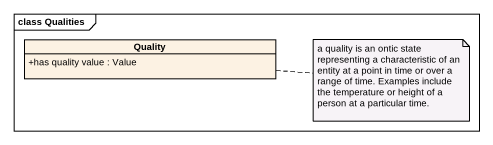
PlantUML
@startuml
mainframe class Qualities
hide circle
hide empty members
skinparam classAttributeIconSize 0
class Quality {
  +has quality value : Value
}
note right of Quality : a quality is an ontic state representing a characteristic of an entity at a point in time or over a range of time. Examples include the temperature or height of a person at a particular time.
@enduml
